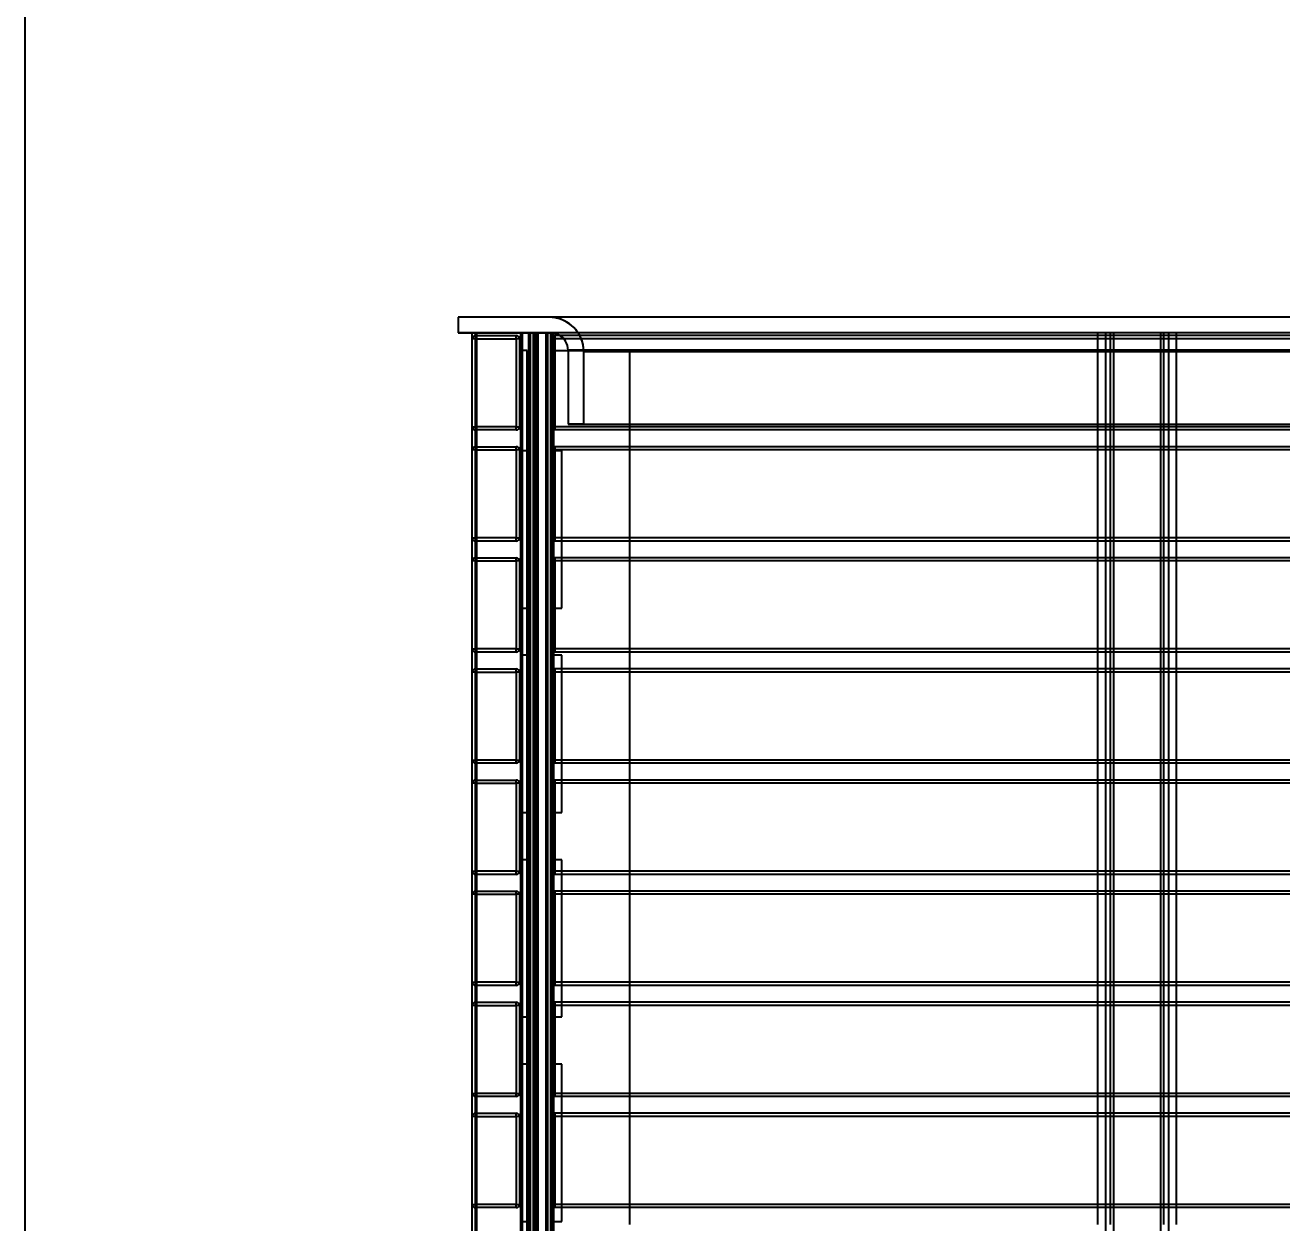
# Model space of a CAD drawing. Header units: millimetres. Extents: x 10366 to 13995, y 24552 to 29685.
# Drawn here: x 10366 to 11166, y 26357 to 27119 of the extents above; entities that cross this region are included whole.
import ezdxf

# ---------------------------------------------------------------- set-up
doc = ezdxf.new("R2010")
doc.units = ezdxf.units.MM
doc.header["$LTSCALE"] = 3
doc.layers.add('Default', color=7, linetype='Continuous')
doc.layers.add('Hidden_lines', color=7, linetype='Continuous')
doc.styles.get("Standard").update_dxf_attribs({"font": 'arial.ttf'})
doc.dimstyles.new('MATEUSZ', dxfattribs={"dimtxt": 35, "dimasz": 16, "dimexe": 0.18, "dimexo": 0.0625, "dimgap": 0.09, "dimtad": 0, "dimdec": 0, "dimdsep": 46, "dimtxsty": 'Standard', "dimblk": 'DOT', "dimcen": 0.09, "dimse1": 1, "dimse2": 1, "dimadec": 0, "dimazin": 0, "dimtfac": 1, "dimtdec": 0, "dimtofl": 0, "dimtmove": 0, "dimatfit": 3, "dimfxl": 1, "dimtolj": 1, "dimtzin": 0, "dimlwd": 9, "dimlwe": 9, "dimarcsym": 0})

# ---------------------------------------------------------------- blocks, each defined once
blk = doc.blocks.new('_Dot')
at = {"color": 0, "linetype": 'ByBlock', "lineweight": -2}
blk.add_line((-0.5, 0), (-1, 0), dxfattribs=at)
at = {"color": 0, "linetype": 'ByBlock', "const_width": 0.5}
blk.add_lwpolyline([(-0.25, 0, 1), (0.25, 0, 1)], format="xyb", close=True, dxfattribs=at)
blk = doc.blocks.new('*D25')
at = {"color": 0, "lineweight": 9, "transparency": 16777216}
for p, q in [((10657.56, 25812.31), (11209.82, 25812.31)), ((11863.56, 25812.31), (11311.3, 25812.31))]:
    blk.add_line(p, q, dxfattribs=at)
at = {"layer": 'Defpoints', "color": 0, "transparency": 16777216}
for p in [(10641.56, 26932.76), (11879.56, 26932.76), (11879.56, 25812.31)]:
    blk.add_point(p, dxfattribs=at)
at = {"color": 0, "lineweight": 9, "transparency": 16777216, "xscale": 16, "yscale": 16, "zscale": 16, "rotation": 180}
blk.add_blockref('_Dot', (10641.56, 25812.31), dxfattribs=at)
at = {"color": 0, "lineweight": 9, "transparency": 16777216, "xscale": 16, "yscale": 16, "zscale": 16}
blk.add_blockref('_Dot', (11879.56, 25812.31), dxfattribs=at)
at = {"color": 0, "transparency": 16777216, "insert": (11260.56, 25812.31), "char_height": 35, "attachment_point": 5}
blk.add_mtext('\\A1;1238', dxfattribs=at)

msp = doc.modelspace()

# ---------------------------------------------------------------- linework, layer by layer
msp.add_lwpolyline([(10366.2, 24552.48), (10366.2, 29684.64), (13995, 29684.64), (13995, 24552.48)], close=True)
at = {"layer": 'Default'}
for p, q in [((10641.56, 26932.76), (10641.56, 26922.76)), ((10699.56, 26932.76), (10641.56, 26932.76)), ((11879.56, 26932.76), (10641.56, 26932.76)), ((10641.56, 26932.76), (10641.56, 26922.76)), ((10699.56, 26932.76), (10641.56, 26932.76)), ((10641.56, 26922.76), (10652.06, 26922.76)), ((10641.56, 26922.76), (10652.06, 26922.76)), ((11879.56, 26922.76), (10641.56, 26922.76)), ((10650.56, 26072.76), (10650.56, 26922.76)), ((10652.56, 26072.76), (10652.56, 26922.76)), ((10698.56, 26072.76), (10698.56, 26922.76)), ((10700.56, 26072.76), (10700.56, 26922.76)), ((10702.57, 26920.59), (10702.57, 26922.76)), ((11818.02, 26921.09), (10703.09, 26921.09)), ((11048.56, 26921.09), (11048.56, 26922.76)), ((11056.58, 26921.09), (11056.58, 26922.76)), ((11090.54, 26921.09), (11090.54, 26922.76)), ((11098.56, 26921.09), (11098.56, 26922.76)), ((10701.06, 26919.09), (10701.06, 26863.09)), ((11818.02, 26919.09), (10703.09, 26919.09)), ((10703.09, 26919.09), (10703.09, 26863.09)), ((11818.02, 26863.09), (10703.09, 26863.09)), ((11818.02, 26861.09), (10703.09, 26861.09)), ((10750.56, 26861.09), (10750.56, 26850.43)), ((11048.56, 26850.43), (11048.56, 26861.09)), ((11056.58, 26850.43), (11056.58, 26861.09)), ((11090.54, 26850.43), (11090.54, 26861.09)), ((11098.56, 26850.43), (11098.56, 26861.09)), ((11818.02, 26850.43), (10703.09, 26850.43)), ((10701.06, 26848.43), (10701.06, 26792.43)), ((11818.02, 26848.43), (10703.09, 26848.43)), ((10703.09, 26848.43), (10703.09, 26792.43)), ((10702.57, 26779.33), (10702.57, 26791.05)), ((11818.02, 26792.43), (10703.09, 26792.43)), ((11818.02, 26790.43), (10703.09, 26790.43)), ((10707.58, 26779.78), (10707.58, 26790.43)), ((10750.56, 26790.43), (10750.56, 26779.78)), ((11048.56, 26779.78), (11048.56, 26790.43)), ((11056.58, 26779.78), (11056.58, 26790.43)), ((11090.54, 26779.78), (11090.54, 26790.43)), ((11098.56, 26779.78), (11098.56, 26790.43)), ((10701.06, 26777.78), (10701.06, 26721.78)), ((11818.02, 26779.78), (10703.09, 26779.78)), ((10703.09, 26777.78), (10703.09, 26721.78)), ((11818.02, 26777.78), (10703.09, 26777.78)), ((11818.02, 26721.78), (10703.09, 26721.78)), ((10707.58, 26717.76), (10700.56, 26717.76)), ((10702.57, 26708.7), (10702.57, 26717.76)), ((11818.02, 26719.78), (10703.09, 26719.78)), ((10707.58, 26709.12), (10707.58, 26717.76)), ((10750.56, 26719.78), (10750.56, 26709.12)), ((11048.56, 26709.12), (11048.56, 26719.78)), ((11056.58, 26709.12), (11056.58, 26719.78)), ((11090.54, 26709.12), (11090.54, 26719.78)), ((11098.56, 26709.12), (11098.56, 26719.78)), ((10701.06, 26707.12), (10701.06, 26651.12)), ((11818.02, 26709.12), (10703.09, 26709.12)), ((11818.02, 26707.12), (10703.09, 26707.12)), ((10703.09, 26707.12), (10703.09, 26651.12)), ((10702.57, 26638.07), (10702.57, 26649.78)), ((11818.02, 26651.12), (10703.09, 26651.12)), ((11818.02, 26649.12), (10703.09, 26649.12)), ((10707.58, 26638.46), (10707.58, 26649.12)), ((10750.56, 26649.12), (10750.56, 26638.46)), ((11048.56, 26638.46), (11048.56, 26649.12)), ((11056.58, 26638.46), (11056.58, 26649.12)), ((11090.54, 26638.46), (11090.54, 26649.12)), ((11098.56, 26638.46), (11098.56, 26649.12)), ((10701.06, 26636.46), (10701.06, 26580.46)), ((11818.02, 26638.46), (10703.09, 26638.46)), ((11818.02, 26636.46), (10703.09, 26636.46)), ((10703.09, 26636.46), (10703.09, 26580.46)), ((10702.57, 26567.43), (10702.57, 26579.15)), ((11818.02, 26580.46), (10703.09, 26580.46)), ((11818.02, 26578.46), (10703.09, 26578.46)), ((10707.58, 26567.8), (10707.58, 26578.46)), ((10750.56, 26578.46), (10750.56, 26567.8)), ((11048.56, 26567.8), (11048.56, 26578.46)), ((11056.58, 26567.8), (11056.58, 26578.46)), ((11090.54, 26567.8), (11090.54, 26578.46)), ((11098.56, 26567.8), (11098.56, 26578.46)), ((10701.06, 26565.8), (10701.06, 26509.8)), ((11818.02, 26567.8), (10703.09, 26567.8)), ((10703.09, 26565.8), (10703.09, 26509.8)), ((11818.02, 26565.8), (10703.09, 26565.8)), ((10702.57, 26496.8), (10702.57, 26508.52)), ((11818.02, 26509.8), (10703.09, 26509.8)), ((11818.02, 26507.8), (10703.09, 26507.8)), ((10707.58, 26497.14), (10707.58, 26507.8)), ((10750.56, 26507.8), (10750.56, 26497.14)), ((11048.56, 26497.14), (11048.56, 26507.8)), ((11056.58, 26497.14), (11056.58, 26507.8)), ((11090.54, 26497.14), (11090.54, 26507.8)), ((11098.56, 26497.14), (11098.56, 26507.8)), ((11818.02, 26497.14), (10703.09, 26497.14)), ((10701.06, 26495.14), (10701.06, 26439.14)), ((11818.02, 26495.14), (10703.09, 26495.14)), ((10703.09, 26495.14), (10703.09, 26439.14)), ((10702.57, 26426.17), (10702.57, 26437.89)), ((11818.02, 26439.14), (10703.09, 26439.14)), ((11818.02, 26437.14), (10703.09, 26437.14)), ((10707.58, 26426.48), (10707.58, 26437.14)), ((10750.56, 26437.14), (10750.56, 26426.48)), ((11048.56, 26426.48), (11048.56, 26437.14)), ((11056.58, 26426.48), (11056.58, 26437.14)), ((11090.54, 26426.48), (11090.54, 26437.14)), ((11098.56, 26426.48), (11098.56, 26437.14)), ((11818.02, 26426.48), (10703.09, 26426.48)), ((10701.06, 26424.48), (10701.06, 26368.48)), ((10703.09, 26424.48), (10703.09, 26368.48)), ((11818.02, 26424.48), (10703.09, 26424.48)), ((10702.57, 26357.76), (10702.57, 26367.26)), ((11818.02, 26368.48), (10703.09, 26368.48)), ((11818.02, 26366.48), (10703.09, 26366.48)), ((10707.58, 26357.76), (10707.58, 26366.48)), ((10750.56, 26366.48), (10750.56, 26355.82)), ((11048.56, 26355.82), (11048.56, 26366.48)), ((11056.58, 26355.82), (11056.58, 26366.48)), ((11090.54, 26355.82), (11090.54, 26366.48)), ((11098.56, 26355.82), (11098.56, 26366.48)), ((10700.56, 26357.76), (10707.58, 26357.76))]:
    msp.add_line(p, q, dxfattribs=at)
for points in [[(10702.82, 26932.52, 0), (10699.56, 26932.76, 0)], [(10706.38, 26921.09, 0), (10704.98, 26921.83, 0), (10703.53, 26922.35, 0), (10702.05, 26922.66, 0), (10700.56, 26922.76, 0)], [(10706.38, 26921.09, 0), (10704.98, 26921.83, 0), (10703.53, 26922.35, 0), (10702.05, 26922.66, 0), (10700.56, 26922.76, 0)], [(10701.06, 26919.09, 0), (10701.07, 26919.27, 0), (10701.09, 26919.46, 0), (10701.14, 26919.64, 0), (10701.2, 26919.83, 0), (10701.29, 26920.01, 0), (10701.39, 26920.19, 0), (10701.51, 26920.35, 0), (10701.65, 26920.51, 0), (10701.81, 26920.65, 0), (10701.98, 26920.77, 0), (10702.16, 26920.87, 0), (10702.34, 26920.95, 0), (10702.53, 26921.02, 0), (10702.72, 26921.06, 0), (10702.91, 26921.08, 0), (10703.09, 26921.09, 0)], [(10703.09, 26921.09, 0), (10703.09, 26921.09, 0), (10703.09, 26921.09, 0), (10703.09, 26921.09, 0), (10703.09, 26921.09, 0), (10703.09, 26921.09, 0), (10703.09, 26921.09, 0), (10703.09, 26921.09, 0), (10703.09, 26921.09, 0), (10703.09, 26921.09, 0), (10703.09, 26921.09, 0), (10703.09, 26921.09, 0), (10703.09, 26921.09, 0), (10703.09, 26921.09, 0), (10703.09, 26921.08, 0), (10703.09, 26921.03, 0), (10703.09, 26920.85, 0), (10703.09, 26919.09, 0)], [(10703.09, 26919.09, 0), (10701.06, 26919.09, 0)], [(10703.09, 26861.09, 0), (10702.91, 26861.1, 0), (10702.72, 26861.13, 0), (10702.53, 26861.17, 0), (10702.34, 26861.23, 0), (10702.16, 26861.32, 0), (10701.98, 26861.42, 0), (10701.81, 26861.54, 0), (10701.65, 26861.68, 0), (10701.51, 26861.83, 0), (10701.39, 26862, 0), (10701.29, 26862.17, 0), (10701.2, 26862.36, 0), (10701.14, 26862.54, 0), (10701.09, 26862.73, 0), (10701.07, 26862.91, 0), (10701.06, 26863.09, 0)], [(10701.06, 26863.09, 0), (10701.06, 26863.09, 0), (10701.06, 26863.09, 0), (10701.06, 26863.09, 0), (10701.06, 26863.09, 0), (10701.06, 26863.09, 0), (10701.06, 26863.09, 0), (10701.06, 26863.09, 0), (10701.06, 26863.09, 0), (10701.06, 26863.09, 0), (10701.06, 26863.09, 0), (10701.06, 26863.09, 0), (10701.06, 26863.09, 0), (10701.06, 26863.09, 0), (10701.07, 26863.09, 0), (10701.12, 26863.09, 0), (10701.31, 26863.09, 0), (10703.09, 26863.09, 0)], [(10703.09, 26863.09, 0), (10703.09, 26861.09, 0)], [(10701.06, 26848.43, 0), (10701.07, 26848.61, 0), (10701.09, 26848.8, 0), (10701.14, 26848.98, 0), (10701.2, 26849.17, 0), (10701.29, 26849.35, 0), (10701.39, 26849.53, 0), (10701.51, 26849.69, 0), (10701.65, 26849.85, 0), (10701.81, 26849.99, 0), (10701.98, 26850.11, 0), (10702.16, 26850.21, 0), (10702.34, 26850.29, 0), (10702.53, 26850.36, 0), (10702.72, 26850.4, 0), (10702.91, 26850.43, 0), (10703.09, 26850.43, 0)], [(10703.09, 26850.43, 0), (10703.09, 26850.43, 0), (10703.09, 26850.43, 0), (10703.09, 26850.43, 0), (10703.09, 26850.43, 0), (10703.09, 26850.43, 0), (10703.09, 26850.43, 0), (10703.09, 26850.43, 0), (10703.09, 26850.43, 0), (10703.09, 26850.43, 0), (10703.09, 26850.43, 0), (10703.09, 26850.43, 0), (10703.09, 26850.43, 0), (10703.09, 26850.43, 0), (10703.09, 26850.42, 0), (10703.09, 26850.38, 0), (10703.09, 26850.19, 0), (10703.09, 26848.43, 0)], [(10703.09, 26848.43, 0), (10701.06, 26848.43, 0)], [(10701.06, 26792.43, 0), (10701.06, 26792.43, 0), (10701.06, 26792.43, 0), (10701.06, 26792.43, 0), (10701.06, 26792.43, 0), (10701.06, 26792.43, 0), (10701.06, 26792.43, 0), (10701.06, 26792.43, 0), (10701.06, 26792.43, 0), (10701.06, 26792.43, 0), (10701.06, 26792.43, 0), (10701.06, 26792.43, 0), (10701.06, 26792.43, 0), (10701.06, 26792.43, 0), (10701.07, 26792.43, 0), (10701.12, 26792.43, 0), (10701.31, 26792.43, 0), (10703.09, 26792.43, 0)], [(10703.09, 26790.43, 0), (10702.91, 26790.44, 0), (10702.72, 26790.47, 0), (10702.53, 26790.51, 0), (10702.34, 26790.57, 0), (10702.16, 26790.66, 0), (10701.98, 26790.76, 0), (10701.81, 26790.88, 0), (10701.65, 26791.02, 0), (10701.51, 26791.17, 0), (10701.39, 26791.34, 0), (10701.29, 26791.52, 0), (10701.2, 26791.7, 0), (10701.14, 26791.88, 0), (10701.09, 26792.07, 0), (10701.07, 26792.25, 0), (10701.06, 26792.43, 0)], [(10703.09, 26792.43, 0), (10703.09, 26790.43, 0)], [(10701.06, 26777.78, 0), (10701.07, 26777.96, 0), (10701.09, 26778.14, 0), (10701.14, 26778.33, 0), (10701.2, 26778.51, 0), (10701.29, 26778.69, 0), (10701.39, 26778.87, 0), (10701.51, 26779.04, 0), (10701.65, 26779.19, 0), (10701.81, 26779.33, 0), (10701.98, 26779.45, 0), (10702.16, 26779.55, 0), (10702.34, 26779.64, 0), (10702.53, 26779.7, 0), (10702.72, 26779.74, 0), (10702.91, 26779.77, 0), (10703.09, 26779.78, 0)], [(10703.09, 26777.78, 0), (10701.06, 26777.78, 0)], [(10703.09, 26779.78, 0), (10703.09, 26779.78, 0), (10703.09, 26779.78, 0), (10703.09, 26779.78, 0), (10703.09, 26779.78, 0), (10703.09, 26779.78, 0), (10703.09, 26779.78, 0), (10703.09, 26779.78, 0), (10703.09, 26779.78, 0), (10703.09, 26779.78, 0), (10703.09, 26779.78, 0), (10703.09, 26779.78, 0), (10703.09, 26779.78, 0), (10703.09, 26779.77, 0), (10703.09, 26779.76, 0), (10703.09, 26779.72, 0), (10703.09, 26779.53, 0), (10703.09, 26777.78, 0)], [(10701.06, 26721.78, 0), (10701.06, 26721.78, 0), (10701.06, 26721.78, 0), (10701.06, 26721.78, 0), (10701.06, 26721.78, 0), (10701.06, 26721.78, 0), (10701.06, 26721.78, 0), (10701.06, 26721.78, 0), (10701.06, 26721.78, 0), (10701.06, 26721.78, 0), (10701.06, 26721.78, 0), (10701.06, 26721.78, 0), (10701.06, 26721.78, 0), (10701.06, 26721.78, 0), (10701.07, 26721.78, 0), (10701.12, 26721.78, 0), (10701.31, 26721.78, 0), (10703.09, 26721.78, 0)], [(10703.09, 26719.78, 0), (10702.91, 26719.78, 0), (10702.72, 26719.81, 0), (10702.53, 26719.85, 0), (10702.34, 26719.92, 0), (10702.16, 26720, 0), (10701.98, 26720.1, 0), (10701.81, 26720.22, 0), (10701.65, 26720.36, 0), (10701.51, 26720.52, 0), (10701.39, 26720.68, 0), (10701.29, 26720.86, 0), (10701.2, 26721.04, 0), (10701.14, 26721.23, 0), (10701.09, 26721.41, 0), (10701.07, 26721.6, 0), (10701.06, 26721.78, 0)], [(10703.09, 26721.78, 0), (10703.09, 26719.78, 0)], [(10701.06, 26707.12, 0), (10701.07, 26707.3, 0), (10701.09, 26707.48, 0), (10701.14, 26707.67, 0), (10701.2, 26707.85, 0), (10701.29, 26708.04, 0), (10701.39, 26708.21, 0), (10701.51, 26708.38, 0), (10701.65, 26708.53, 0), (10701.81, 26708.67, 0), (10701.98, 26708.79, 0), (10702.16, 26708.89, 0), (10702.34, 26708.98, 0), (10702.53, 26709.04, 0), (10702.72, 26709.08, 0), (10702.91, 26709.11, 0), (10703.09, 26709.12, 0)], [(10703.09, 26707.12, 0), (10701.06, 26707.12, 0)], [(10703.09, 26709.12, 0), (10703.09, 26709.12, 0), (10703.09, 26709.12, 0), (10703.09, 26709.12, 0), (10703.09, 26709.12, 0), (10703.09, 26709.12, 0), (10703.09, 26709.12, 0), (10703.09, 26709.12, 0), (10703.09, 26709.12, 0), (10703.09, 26709.12, 0), (10703.09, 26709.12, 0), (10703.09, 26709.12, 0), (10703.09, 26709.12, 0), (10703.09, 26709.11, 0), (10703.09, 26709.1, 0), (10703.09, 26709.06, 0), (10703.09, 26708.87, 0), (10703.09, 26707.12, 0)], [(10703.09, 26649.12, 0), (10702.91, 26649.13, 0), (10702.72, 26649.15, 0), (10702.53, 26649.19, 0), (10702.34, 26649.26, 0), (10702.16, 26649.34, 0), (10701.98, 26649.44, 0), (10701.81, 26649.56, 0), (10701.65, 26649.7, 0), (10701.51, 26649.86, 0), (10701.39, 26650.02, 0), (10701.29, 26650.2, 0), (10701.2, 26650.38, 0), (10701.14, 26650.57, 0), (10701.09, 26650.75, 0), (10701.07, 26650.94, 0), (10701.06, 26651.12, 0)], [(10701.06, 26651.12, 0), (10701.06, 26651.12, 0), (10701.06, 26651.12, 0), (10701.06, 26651.12, 0), (10701.06, 26651.12, 0), (10701.06, 26651.12, 0), (10701.06, 26651.12, 0), (10701.06, 26651.12, 0), (10701.06, 26651.12, 0), (10701.06, 26651.12, 0), (10701.06, 26651.12, 0), (10701.06, 26651.12, 0), (10701.06, 26651.12, 0), (10701.06, 26651.12, 0), (10701.07, 26651.12, 0), (10701.12, 26651.12, 0), (10701.31, 26651.12, 0), (10703.09, 26651.12, 0)], [(10703.09, 26651.12, 0), (10703.09, 26649.12, 0)], [(10701.06, 26636.46, 0), (10701.07, 26636.64, 0), (10701.09, 26636.82, 0), (10701.14, 26637.01, 0), (10701.2, 26637.19, 0), (10701.29, 26637.38, 0), (10701.39, 26637.55, 0), (10701.51, 26637.72, 0), (10701.65, 26637.87, 0), (10701.81, 26638.01, 0), (10701.98, 26638.13, 0), (10702.16, 26638.24, 0), (10702.34, 26638.32, 0), (10702.53, 26638.38, 0), (10702.72, 26638.43, 0), (10702.91, 26638.45, 0), (10703.09, 26638.46, 0)], [(10703.09, 26636.46, 0), (10701.06, 26636.46, 0)], [(10703.09, 26638.46, 0), (10703.09, 26638.46, 0), (10703.09, 26638.46, 0), (10703.09, 26638.46, 0), (10703.09, 26638.46, 0), (10703.09, 26638.46, 0), (10703.09, 26638.46, 0), (10703.09, 26638.46, 0), (10703.09, 26638.46, 0), (10703.09, 26638.46, 0), (10703.09, 26638.46, 0), (10703.09, 26638.46, 0), (10703.09, 26638.46, 0), (10703.09, 26638.46, 0), (10703.09, 26638.44, 0), (10703.09, 26638.4, 0), (10703.09, 26638.21, 0), (10703.09, 26636.46, 0)], [(10701.06, 26580.46, 0), (10701.06, 26580.46, 0), (10701.06, 26580.46, 0), (10701.06, 26580.46, 0), (10701.06, 26580.46, 0), (10701.06, 26580.46, 0), (10701.06, 26580.46, 0), (10701.06, 26580.46, 0), (10701.06, 26580.46, 0), (10701.06, 26580.46, 0), (10701.06, 26580.46, 0), (10701.06, 26580.46, 0), (10701.06, 26580.46, 0), (10701.06, 26580.46, 0), (10701.07, 26580.46, 0), (10701.12, 26580.46, 0), (10701.31, 26580.46, 0), (10703.09, 26580.46, 0)], [(10703.09, 26578.46, 0), (10702.91, 26578.47, 0), (10702.72, 26578.49, 0), (10702.53, 26578.54, 0), (10702.34, 26578.6, 0), (10702.16, 26578.68, 0), (10701.98, 26578.78, 0), (10701.81, 26578.91, 0), (10701.65, 26579.04, 0), (10701.51, 26579.2, 0), (10701.39, 26579.36, 0), (10701.29, 26579.54, 0), (10701.2, 26579.72, 0), (10701.14, 26579.91, 0), (10701.09, 26580.09, 0), (10701.07, 26580.28, 0), (10701.06, 26580.46, 0)], [(10703.09, 26580.46, 0), (10703.09, 26578.46, 0)], [(10701.06, 26565.8, 0), (10701.07, 26565.98, 0), (10701.09, 26566.16, 0), (10701.14, 26566.35, 0), (10701.2, 26566.54, 0), (10701.29, 26566.72, 0), (10701.39, 26566.89, 0), (10701.51, 26567.06, 0), (10701.65, 26567.21, 0), (10701.81, 26567.35, 0), (10701.98, 26567.47, 0), (10702.16, 26567.58, 0), (10702.34, 26567.66, 0), (10702.53, 26567.72, 0), (10702.72, 26567.77, 0), (10702.91, 26567.79, 0), (10703.09, 26567.8, 0)], [(10703.09, 26565.8, 0), (10701.06, 26565.8, 0)], [(10703.09, 26567.8, 0), (10703.09, 26567.8, 0), (10703.09, 26567.8, 0), (10703.09, 26567.8, 0), (10703.09, 26567.8, 0), (10703.09, 26567.8, 0), (10703.09, 26567.8, 0), (10703.09, 26567.8, 0), (10703.09, 26567.8, 0), (10703.09, 26567.8, 0), (10703.09, 26567.8, 0), (10703.09, 26567.8, 0), (10703.09, 26567.8, 0), (10703.09, 26567.79, 0), (10703.09, 26567.74, 0), (10703.09, 26567.55, 0), (10703.09, 26565.8, 0)], [(10701.06, 26509.8, 0), (10701.06, 26509.8, 0), (10701.06, 26509.8, 0), (10701.06, 26509.8, 0), (10701.06, 26509.8, 0), (10701.06, 26509.8, 0), (10701.06, 26509.8, 0), (10701.06, 26509.8, 0), (10701.06, 26509.8, 0), (10701.06, 26509.8, 0), (10701.06, 26509.8, 0), (10701.06, 26509.8, 0), (10701.06, 26509.8, 0), (10701.06, 26509.8, 0), (10701.07, 26509.8, 0), (10701.12, 26509.8, 0), (10701.31, 26509.8, 0), (10703.09, 26509.8, 0)], [(10703.09, 26507.8, 0), (10702.91, 26507.81, 0), (10702.72, 26507.83, 0), (10702.53, 26507.88, 0), (10702.34, 26507.94, 0), (10702.16, 26508.02, 0), (10701.98, 26508.13, 0), (10701.81, 26508.25, 0), (10701.65, 26508.39, 0), (10701.51, 26508.54, 0), (10701.39, 26508.71, 0), (10701.29, 26508.88, 0), (10701.2, 26509.06, 0), (10701.14, 26509.25, 0), (10701.09, 26509.44, 0), (10701.07, 26509.62, 0), (10701.06, 26509.8, 0)], [(10703.09, 26509.8, 0), (10703.09, 26507.8, 0)], [(10701.06, 26495.14, 0), (10701.07, 26495.32, 0), (10701.09, 26495.51, 0), (10701.14, 26495.69, 0), (10701.2, 26495.88, 0), (10701.29, 26496.06, 0), (10701.39, 26496.24, 0), (10701.51, 26496.4, 0), (10701.65, 26496.56, 0), (10701.81, 26496.69, 0), (10701.98, 26496.82, 0), (10702.16, 26496.92, 0), (10702.34, 26497, 0), (10702.53, 26497.06, 0), (10702.72, 26497.11, 0), (10702.91, 26497.13, 0), (10703.09, 26497.14, 0)], [(10703.09, 26497.14, 0), (10703.09, 26497.14, 0), (10703.09, 26497.14, 0), (10703.09, 26497.14, 0), (10703.09, 26497.14, 0), (10703.09, 26497.14, 0), (10703.09, 26497.14, 0), (10703.09, 26497.14, 0), (10703.09, 26497.14, 0), (10703.09, 26497.14, 0), (10703.09, 26497.14, 0), (10703.09, 26497.14, 0), (10703.09, 26497.14, 0), (10703.09, 26497.14, 0), (10703.09, 26497.13, 0), (10703.09, 26497.08, 0), (10703.09, 26496.9, 0), (10703.09, 26495.14, 0)], [(10703.09, 26495.14, 0), (10701.06, 26495.14, 0)], [(10703.09, 26437.14, 0), (10702.91, 26437.15, 0), (10702.72, 26437.18, 0), (10702.53, 26437.22, 0), (10702.34, 26437.28, 0), (10702.16, 26437.37, 0), (10701.98, 26437.47, 0), (10701.81, 26437.59, 0), (10701.65, 26437.73, 0), (10701.51, 26437.88, 0), (10701.39, 26438.05, 0), (10701.29, 26438.22, 0), (10701.2, 26438.41, 0), (10701.14, 26438.59, 0), (10701.09, 26438.78, 0), (10701.07, 26438.96, 0), (10701.06, 26439.14, 0)], [(10701.06, 26439.14, 0), (10701.06, 26439.14, 0), (10701.06, 26439.14, 0), (10701.06, 26439.14, 0), (10701.06, 26439.14, 0), (10701.06, 26439.14, 0), (10701.06, 26439.14, 0), (10701.06, 26439.14, 0), (10701.06, 26439.14, 0), (10701.06, 26439.14, 0), (10701.06, 26439.14, 0), (10701.06, 26439.14, 0), (10701.06, 26439.14, 0), (10701.06, 26439.14, 0), (10701.07, 26439.14, 0), (10701.12, 26439.14, 0), (10701.31, 26439.14, 0), (10703.09, 26439.14, 0)], [(10703.09, 26439.14, 0), (10703.09, 26437.14, 0)], [(10701.06, 26424.48, 0), (10701.07, 26424.66, 0), (10701.09, 26424.85, 0), (10701.14, 26425.03, 0), (10701.2, 26425.22, 0), (10701.29, 26425.4, 0), (10701.39, 26425.58, 0), (10701.51, 26425.74, 0), (10701.65, 26425.9, 0), (10701.81, 26426.04, 0), (10701.98, 26426.16, 0), (10702.16, 26426.26, 0), (10702.34, 26426.34, 0), (10702.53, 26426.41, 0), (10702.72, 26426.45, 0), (10702.91, 26426.48, 0), (10703.09, 26426.48, 0)], [(10703.09, 26426.48, 0), (10703.09, 26426.48, 0), (10703.09, 26426.48, 0), (10703.09, 26426.48, 0), (10703.09, 26426.48, 0), (10703.09, 26426.48, 0), (10703.09, 26426.48, 0), (10703.09, 26426.48, 0), (10703.09, 26426.48, 0), (10703.09, 26426.48, 0), (10703.09, 26426.48, 0), (10703.09, 26426.48, 0), (10703.09, 26426.48, 0), (10703.09, 26426.48, 0), (10703.09, 26426.47, 0), (10703.09, 26426.42, 0), (10703.09, 26426.24, 0), (10703.09, 26424.48, 0)], [(10703.09, 26424.48, 0), (10701.06, 26424.48, 0)], [(10703.09, 26366.48, 0), (10702.91, 26366.49, 0), (10702.72, 26366.52, 0), (10702.53, 26366.56, 0), (10702.34, 26366.62, 0), (10702.16, 26366.71, 0), (10701.98, 26366.81, 0), (10701.81, 26366.93, 0), (10701.65, 26367.07, 0), (10701.51, 26367.22, 0), (10701.39, 26367.39, 0), (10701.29, 26367.56, 0), (10701.2, 26367.75, 0), (10701.14, 26367.93, 0), (10701.09, 26368.12, 0), (10701.07, 26368.3, 0), (10701.06, 26368.48, 0)], [(10701.06, 26368.48, 0), (10701.06, 26368.48, 0), (10701.06, 26368.48, 0), (10701.06, 26368.48, 0), (10701.06, 26368.48, 0), (10701.06, 26368.48, 0), (10701.06, 26368.48, 0), (10701.06, 26368.48, 0), (10701.06, 26368.48, 0), (10701.06, 26368.48, 0), (10701.06, 26368.48, 0), (10701.06, 26368.48, 0), (10701.06, 26368.48, 0), (10701.06, 26368.48, 0), (10701.07, 26368.48, 0), (10701.12, 26368.48, 0), (10701.31, 26368.48, 0), (10703.09, 26368.48, 0)], [(10703.09, 26368.48, 0), (10703.09, 26366.48, 0)]]:
    msp.add_polyline3d(points, dxfattribs=at)
for centre, start, end in [((10652.56, 26919.09), 141.62121, 180), ((10652.56, 26863.09), 180, 211.142), ((10652.56, 26848.43), 141.00923, 180), ((10652.56, 26792.43), 180, 210.4736), ((10652.56, 26777.78), 140.33996, 180), ((10652.56, 26707.12), 139.74082, 180), ((10652.56, 26636.46), 139.1101, 180), ((10652.56, 26565.8), 138.52417, 180), ((10652.56, 26495.14), 137.93317, 180), ((10652.56, 26424.48), 137.36079, 180)]:
    msp.add_arc(centre, 2, start, end, dxfattribs=at)
at = {"layer": 'Hidden_lines'}
for p, q in [((10652.06, 26922.76), (10700.56, 26922.76)), ((10652.06, 26922.76), (10700.56, 26922.76)), ((10652.56, 26921.09), (10678.56, 26921.09)), ((10653.56, 26072.76), (10653.56, 26922.76)), ((10681.57, 26152.76), (10681.57, 26922.76)), ((10682.57, 26152.76), (10682.57, 26922.76)), ((10686.57, 26152.76), (10686.57, 26922.76)), ((10687.57, 26152.76), (10687.57, 26922.76)), ((10689.59, 26152.76), (10689.59, 26922.76)), ((10690.59, 26152.76), (10690.59, 26922.76)), ((10691.59, 26152.76), (10691.59, 26922.76)), ((10692.59, 26152.76), (10692.59, 26922.76)), ((10697.56, 26072.76), (10697.56, 26922.76)), ((10701.57, 26152.76), (10701.57, 26922.76)), ((11048.56, 26861.09), (11048.56, 26921.09)), ((11053.56, 26152.76), (11053.56, 26922.76)), ((11056.58, 26861.09), (11056.58, 26921.09)), ((11058.58, 26152.76), (11058.58, 26922.76)), ((11088.54, 26152.76), (11088.54, 26922.76)), ((11090.54, 26861.09), (11090.54, 26921.09)), ((11093.56, 26152.76), (11093.56, 26922.76)), ((11098.56, 26861.09), (11098.56, 26921.09)), ((10652.56, 26919.09), (10678.56, 26919.09)), ((10678.56, 26919.09), (10678.56, 26863.09)), ((10680.56, 26919.09), (10680.56, 26863.09)), ((10702.57, 26791.05), (10702.57, 26920.59)), ((10682.57, 26847.76), (10682.57, 26911.64)), ((10685.57, 26911.64), (10682.57, 26911.64)), ((10685.57, 26847.76), (10685.57, 26911.64)), ((10700.56, 26911.64), (10750.56, 26911.64)), ((10711.56, 26911.76), (10711.56, 26864.76)), ((11809.56, 26911.76), (10711.56, 26911.76)), ((10711.56, 26911.76), (10711.56, 26864.76)), ((10721.56, 26864.76), (10721.56, 26910.76)), ((10721.56, 26864.76), (10721.56, 26910.76)), ((11799.56, 26910.76), (10721.56, 26910.76)), ((10750.56, 26911.64), (10750.56, 26861.09)), ((10721.56, 26864.76), (10711.56, 26864.76)), ((10711.56, 26864.76), (11809.56, 26864.76)), ((10721.56, 26864.76), (10711.56, 26864.76)), ((10678.56, 26863.09), (10652.56, 26863.09)), ((10678.56, 26861.09), (10652.56, 26861.09)), ((10652.56, 26850.43), (10678.56, 26850.43)), ((10750.56, 26850.43), (10750.56, 26790.43)), ((11048.56, 26790.43), (11048.56, 26850.43)), ((11056.58, 26790.43), (11056.58, 26850.43)), ((11090.54, 26790.43), (11090.54, 26850.43)), ((11098.56, 26790.43), (11098.56, 26850.43)), ((10652.56, 26848.43), (10678.56, 26848.43)), ((10678.56, 26848.43), (10678.56, 26792.43)), ((10680.56, 26848.43), (10680.56, 26792.43)), ((10682.57, 26747.76), (10682.57, 26847.76)), ((10685.57, 26847.76), (10682.57, 26847.76)), ((10685.57, 26747.76), (10685.57, 26847.76)), ((10707.58, 26847.76), (10700.56, 26847.76)), ((10707.58, 26790.43), (10707.58, 26847.76)), ((10678.56, 26792.43), (10652.56, 26792.43)), ((10678.56, 26790.43), (10652.56, 26790.43)), ((10652.56, 26779.78), (10678.56, 26779.78)), ((10652.56, 26777.78), (10678.56, 26777.78)), ((10678.56, 26777.78), (10678.56, 26721.78)), ((10680.56, 26777.78), (10680.56, 26721.78)), ((10702.57, 26717.76), (10702.57, 26779.33)), ((10707.58, 26747.76), (10707.58, 26779.78)), ((10750.56, 26779.78), (10750.56, 26719.78)), ((11048.56, 26719.78), (11048.56, 26779.78)), ((11056.58, 26719.78), (11056.58, 26779.78)), ((11090.54, 26719.78), (11090.54, 26779.78)), ((11098.56, 26719.78), (11098.56, 26779.78)), ((10682.57, 26717.76), (10682.57, 26747.76)), ((10682.57, 26747.76), (10685.57, 26747.76)), ((10685.57, 26717.76), (10685.57, 26747.76)), ((10700.56, 26747.76), (10707.58, 26747.76)), ((10678.56, 26721.78), (10652.56, 26721.78)), ((10678.56, 26719.78), (10652.56, 26719.78)), ((10685.57, 26717.76), (10682.57, 26717.76)), ((10682.57, 26617.76), (10682.57, 26717.76)), ((10685.57, 26617.76), (10685.57, 26717.76)), ((10652.56, 26709.12), (10678.56, 26709.12)), ((10652.56, 26707.12), (10678.56, 26707.12)), ((10678.56, 26707.12), (10678.56, 26651.12)), ((10680.56, 26707.12), (10680.56, 26651.12)), ((10702.57, 26649.78), (10702.57, 26708.7)), ((10707.58, 26649.12), (10707.58, 26709.12)), ((10750.56, 26709.12), (10750.56, 26649.12)), ((11048.56, 26649.12), (11048.56, 26709.12)), ((11056.58, 26649.12), (11056.58, 26709.12)), ((11090.54, 26649.12), (11090.54, 26709.12)), ((11098.56, 26649.12), (11098.56, 26709.12)), ((10678.56, 26651.12), (10652.56, 26651.12)), ((10678.56, 26649.12), (10652.56, 26649.12)), ((10652.56, 26638.46), (10678.56, 26638.46)), ((10652.56, 26636.46), (10678.56, 26636.46)), ((10678.56, 26636.46), (10678.56, 26580.46)), ((10680.56, 26636.46), (10680.56, 26580.46)), ((10702.57, 26579.15), (10702.57, 26638.07)), ((10707.58, 26617.76), (10707.58, 26638.46)), ((10750.56, 26638.46), (10750.56, 26578.46)), ((11048.56, 26578.46), (11048.56, 26638.46)), ((11056.58, 26578.46), (11056.58, 26638.46)), ((11090.54, 26578.46), (11090.54, 26638.46)), ((11098.56, 26578.46), (11098.56, 26638.46)), ((10682.57, 26587.76), (10682.57, 26617.76)), ((10682.57, 26617.76), (10685.57, 26617.76)), ((10685.57, 26587.76), (10685.57, 26617.76)), ((10700.56, 26617.76), (10707.58, 26617.76)), ((10682.57, 26487.76), (10682.57, 26587.76)), ((10685.57, 26587.76), (10682.57, 26587.76)), ((10685.57, 26487.76), (10685.57, 26587.76)), ((10707.58, 26587.76), (10700.56, 26587.76)), ((10707.58, 26578.46), (10707.58, 26587.76)), ((10678.56, 26580.46), (10652.56, 26580.46)), ((10678.56, 26578.46), (10652.56, 26578.46)), ((10652.56, 26567.8), (10678.56, 26567.8)), ((10652.56, 26565.8), (10678.56, 26565.8)), ((10678.56, 26565.8), (10678.56, 26509.8)), ((10680.56, 26565.8), (10680.56, 26509.8)), ((10702.57, 26508.52), (10702.57, 26567.43)), ((10707.58, 26507.8), (10707.58, 26567.8)), ((10750.56, 26567.8), (10750.56, 26507.8)), ((11048.56, 26507.8), (11048.56, 26567.8)), ((11056.58, 26507.8), (11056.58, 26567.8)), ((11090.54, 26507.8), (11090.54, 26567.8)), ((11098.56, 26507.8), (11098.56, 26567.8)), ((10678.56, 26509.8), (10652.56, 26509.8)), ((10678.56, 26507.8), (10652.56, 26507.8)), ((10652.56, 26497.14), (10678.56, 26497.14)), ((10707.58, 26487.76), (10707.58, 26497.14)), ((10750.56, 26497.14), (10750.56, 26437.14)), ((11048.56, 26437.14), (11048.56, 26497.14)), ((11056.58, 26437.14), (11056.58, 26497.14)), ((11090.54, 26437.14), (11090.54, 26497.14)), ((11098.56, 26437.14), (11098.56, 26497.14)), ((10652.56, 26495.14), (10678.56, 26495.14)), ((10678.56, 26495.14), (10678.56, 26439.14)), ((10680.56, 26495.14), (10680.56, 26439.14)), ((10702.57, 26437.89), (10702.57, 26496.8)), ((10682.57, 26457.76), (10682.57, 26487.76)), ((10682.57, 26487.76), (10685.57, 26487.76)), ((10685.57, 26457.76), (10685.57, 26487.76)), ((10700.56, 26487.76), (10707.58, 26487.76)), ((10682.57, 26357.76), (10682.57, 26457.76)), ((10685.57, 26457.76), (10682.57, 26457.76)), ((10685.57, 26357.76), (10685.57, 26457.76)), ((10707.58, 26457.76), (10700.56, 26457.76)), ((10707.58, 26437.14), (10707.58, 26457.76)), ((10678.56, 26439.14), (10652.56, 26439.14)), ((10678.56, 26437.14), (10652.56, 26437.14)), ((10652.56, 26426.48), (10678.56, 26426.48)), ((10702.57, 26367.26), (10702.57, 26426.17)), ((10707.58, 26366.48), (10707.58, 26426.48)), ((10750.56, 26426.48), (10750.56, 26366.48)), ((11048.56, 26366.48), (11048.56, 26426.48)), ((11056.58, 26366.48), (11056.58, 26426.48)), ((11090.54, 26366.48), (11090.54, 26426.48)), ((11098.56, 26366.48), (11098.56, 26426.48)), ((10652.56, 26424.48), (10678.56, 26424.48)), ((10678.56, 26424.48), (10678.56, 26368.48)), ((10680.56, 26424.48), (10680.56, 26368.48)), ((10678.56, 26368.48), (10652.56, 26368.48)), ((10678.56, 26366.48), (10652.56, 26366.48)), ((10682.57, 26327.76), (10682.57, 26357.76)), ((10682.57, 26357.76), (10685.57, 26357.76)), ((10685.57, 26327.76), (10685.57, 26357.76)), ((10702.57, 26296.63), (10702.57, 26357.76))]:
    msp.add_line(p, q, dxfattribs=at)
for points in [[(10721.56, 26910.76, 0), (10721.4, 26913.42, 0), (10720.93, 26915.99, 0), (10720.18, 26918.42, 0), (10719.2, 26920.67, 0), (10718.03, 26922.72, 0), (10716.69, 26924.56, 0), (10715.24, 26926.19, 0), (10713.68, 26927.63, 0), (10712.06, 26928.87, 0), (10710.36, 26929.92, 0), (10708.62, 26930.81, 0), (10706.85, 26931.52, 0), (10703.23, 26932.45, 0), (10699.56, 26932.76, 0)], [(10721.56, 26910.76, 0), (10721.43, 26913.12, 0), (10721.06, 26915.43, 0), (10720.46, 26917.63, 0), (10719.66, 26919.7, 0), (10718.7, 26921.61, 0), (10717.59, 26923.36, 0), (10716.38, 26924.94, 0), (10715.07, 26926.37, 0), (10712.24, 26928.74, 0), (10709.2, 26930.53, 0), (10706.04, 26931.78, 0), (10702.82, 26932.52, 0)], [(10678.56, 26919.09, 0), (10678.56, 26921.09, 0)], [(10711.56, 26911.76, 0), (10711.44, 26913.34, 0), (10711.11, 26914.85, 0), (10710.6, 26916.25, 0), (10709.94, 26917.51, 0), (10709.16, 26918.62, 0), (10708.3, 26919.58, 0), (10707.36, 26920.4, 0), (10706.38, 26921.09, 0)], [(10711.56, 26911.76, 0), (10711.44, 26913.34, 0), (10711.11, 26914.85, 0), (10710.6, 26916.25, 0), (10709.94, 26917.51, 0), (10709.16, 26918.62, 0), (10708.3, 26919.58, 0), (10707.36, 26920.4, 0), (10706.38, 26921.09, 0)], [(10652.56, 26919.09, 0), (10650.56, 26919.09, 0)], [(10680.56, 26919.09, 0), (10680.56, 26919.09, 0), (10680.56, 26919.09, 0), (10680.56, 26919.09, 0), (10680.56, 26919.09, 0), (10680.56, 26919.09, 0), (10680.56, 26919.09, 0), (10680.56, 26919.09, 0), (10680.56, 26919.09, 0), (10680.56, 26919.09, 0), (10680.56, 26919.09, 0), (10680.56, 26919.09, 0), (10680.56, 26919.09, 0), (10680.54, 26919.09, 0), (10680.5, 26919.09, 0), (10680.31, 26919.09, 0), (10678.56, 26919.09, 0)], [(10650.56, 26863.09, 0), (10650.56, 26863.09, 0), (10650.56, 26863.09, 0), (10650.56, 26863.09, 0), (10650.56, 26863.09, 0), (10650.56, 26863.09, 0), (10650.56, 26863.09, 0), (10650.56, 26863.09, 0), (10650.56, 26863.09, 0), (10650.56, 26863.09, 0), (10650.56, 26863.09, 0), (10650.56, 26863.09, 0), (10650.56, 26863.09, 0), (10650.56, 26863.09, 0), (10650.57, 26863.09, 0), (10650.62, 26863.09, 0), (10650.81, 26863.09, 0), (10652.56, 26863.09, 0)], [(10678.56, 26861.09, 0), (10678.56, 26861.09, 0), (10678.56, 26861.09, 0), (10678.56, 26861.09, 0), (10678.56, 26861.09, 0), (10678.56, 26861.09, 0), (10678.56, 26861.09, 0), (10678.56, 26861.09, 0), (10678.56, 26861.09, 0), (10678.56, 26861.09, 0), (10678.56, 26861.09, 0), (10678.56, 26861.09, 0), (10678.56, 26861.1, 0), (10678.56, 26861.11, 0), (10678.56, 26861.15, 0), (10678.56, 26861.34, 0), (10678.56, 26863.09, 0)], [(10678.56, 26863.09, 0), (10680.56, 26863.09, 0)], [(10678.56, 26848.43, 0), (10678.56, 26850.43, 0)], [(10652.56, 26848.43, 0), (10650.56, 26848.43, 0)], [(10680.56, 26848.43, 0), (10680.56, 26848.43, 0), (10680.56, 26848.43, 0), (10680.56, 26848.43, 0), (10680.56, 26848.43, 0), (10680.56, 26848.43, 0), (10680.56, 26848.43, 0), (10680.56, 26848.43, 0), (10680.56, 26848.43, 0), (10680.56, 26848.43, 0), (10680.56, 26848.43, 0), (10680.56, 26848.43, 0), (10680.56, 26848.43, 0), (10680.54, 26848.43, 0), (10680.5, 26848.43, 0), (10680.31, 26848.43, 0), (10678.56, 26848.43, 0)], [(10650.56, 26792.43, 0), (10650.56, 26792.43, 0), (10650.56, 26792.43, 0), (10650.56, 26792.43, 0), (10650.56, 26792.43, 0), (10650.56, 26792.43, 0), (10650.56, 26792.43, 0), (10650.56, 26792.43, 0), (10650.56, 26792.43, 0), (10650.56, 26792.43, 0), (10650.56, 26792.43, 0), (10650.56, 26792.43, 0), (10650.56, 26792.43, 0), (10650.56, 26792.43, 0), (10650.57, 26792.43, 0), (10650.62, 26792.43, 0), (10650.81, 26792.43, 0), (10652.56, 26792.43, 0)], [(10678.56, 26790.43, 0), (10678.56, 26790.43, 0), (10678.56, 26790.43, 0), (10678.56, 26790.43, 0), (10678.56, 26790.43, 0), (10678.56, 26790.43, 0), (10678.56, 26790.43, 0), (10678.56, 26790.43, 0), (10678.56, 26790.43, 0), (10678.56, 26790.43, 0), (10678.56, 26790.43, 0), (10678.56, 26790.43, 0), (10678.56, 26790.44, 0), (10678.56, 26790.44, 0), (10678.56, 26790.45, 0), (10678.56, 26790.49, 0), (10678.56, 26790.68, 0), (10678.56, 26792.43, 0)], [(10678.56, 26792.43, 0), (10680.56, 26792.43, 0)], [(10652.56, 26777.78, 0), (10650.56, 26777.78, 0)], [(10678.56, 26777.78, 0), (10678.56, 26779.78, 0)], [(10680.56, 26777.78, 0), (10680.56, 26777.78, 0), (10680.56, 26777.78, 0), (10680.56, 26777.78, 0), (10680.56, 26777.78, 0), (10680.56, 26777.78, 0), (10680.56, 26777.78, 0), (10680.56, 26777.78, 0), (10680.56, 26777.78, 0), (10680.56, 26777.78, 0), (10680.56, 26777.78, 0), (10680.56, 26777.78, 0), (10680.56, 26777.78, 0), (10680.54, 26777.78, 0), (10680.5, 26777.78, 0), (10680.31, 26777.78, 0), (10678.56, 26777.78, 0)], [(10650.56, 26721.78, 0), (10650.56, 26721.78, 0), (10650.56, 26721.78, 0), (10650.56, 26721.78, 0), (10650.56, 26721.78, 0), (10650.56, 26721.78, 0), (10650.56, 26721.78, 0), (10650.56, 26721.78, 0), (10650.56, 26721.78, 0), (10650.56, 26721.78, 0), (10650.56, 26721.78, 0), (10650.56, 26721.78, 0), (10650.56, 26721.78, 0), (10650.56, 26721.78, 0), (10650.57, 26721.78, 0), (10650.62, 26721.78, 0), (10650.81, 26721.78, 0), (10652.56, 26721.78, 0)], [(10678.56, 26719.78, 0), (10678.56, 26719.78, 0), (10678.56, 26719.78, 0), (10678.56, 26719.78, 0), (10678.56, 26719.78, 0), (10678.56, 26719.78, 0), (10678.56, 26719.78, 0), (10678.56, 26719.78, 0), (10678.56, 26719.78, 0), (10678.56, 26719.78, 0), (10678.56, 26719.78, 0), (10678.56, 26719.78, 0), (10678.56, 26719.78, 0), (10678.56, 26719.79, 0), (10678.56, 26719.83, 0), (10678.56, 26720.02, 0), (10678.56, 26721.78, 0)], [(10678.56, 26721.78, 0), (10680.56, 26721.78, 0)], [(10652.56, 26707.12, 0), (10650.56, 26707.12, 0)], [(10678.56, 26707.12, 0), (10678.56, 26709.12, 0)], [(10680.56, 26707.12, 0), (10680.56, 26707.12, 0), (10680.56, 26707.12, 0), (10680.56, 26707.12, 0), (10680.56, 26707.12, 0), (10680.56, 26707.12, 0), (10680.56, 26707.12, 0), (10680.56, 26707.12, 0), (10680.56, 26707.12, 0), (10680.56, 26707.12, 0), (10680.56, 26707.12, 0), (10680.56, 26707.12, 0), (10680.56, 26707.12, 0), (10680.54, 26707.12, 0), (10680.5, 26707.12, 0), (10680.31, 26707.12, 0), (10678.56, 26707.12, 0)], [(10650.56, 26651.12, 0), (10650.56, 26651.12, 0), (10650.56, 26651.12, 0), (10650.56, 26651.12, 0), (10650.56, 26651.12, 0), (10650.56, 26651.12, 0), (10650.56, 26651.12, 0), (10650.56, 26651.12, 0), (10650.56, 26651.12, 0), (10650.56, 26651.12, 0), (10650.56, 26651.12, 0), (10650.56, 26651.12, 0), (10650.56, 26651.12, 0), (10650.56, 26651.12, 0), (10650.57, 26651.12, 0), (10650.62, 26651.12, 0), (10650.81, 26651.12, 0), (10652.56, 26651.12, 0)], [(10678.56, 26649.12, 0), (10678.56, 26649.12, 0), (10678.56, 26649.12, 0), (10678.56, 26649.12, 0), (10678.56, 26649.12, 0), (10678.56, 26649.12, 0), (10678.56, 26649.12, 0), (10678.56, 26649.12, 0), (10678.56, 26649.12, 0), (10678.56, 26649.12, 0), (10678.56, 26649.12, 0), (10678.56, 26649.12, 0), (10678.56, 26649.12, 0), (10678.56, 26649.12, 0), (10678.56, 26649.13, 0), (10678.56, 26649.18, 0), (10678.56, 26649.36, 0), (10678.56, 26651.12, 0)], [(10678.56, 26651.12, 0), (10680.56, 26651.12, 0)], [(10652.56, 26636.46, 0), (10650.56, 26636.46, 0)], [(10678.56, 26636.46, 0), (10678.56, 26638.46, 0)], [(10680.56, 26636.46, 0), (10680.56, 26636.46, 0), (10680.56, 26636.46, 0), (10680.56, 26636.46, 0), (10680.56, 26636.46, 0), (10680.56, 26636.46, 0), (10680.56, 26636.46, 0), (10680.56, 26636.46, 0), (10680.56, 26636.46, 0), (10680.56, 26636.46, 0), (10680.56, 26636.46, 0), (10680.56, 26636.46, 0), (10680.56, 26636.46, 0), (10680.54, 26636.46, 0), (10680.5, 26636.46, 0), (10680.31, 26636.46, 0), (10678.56, 26636.46, 0)], [(10650.56, 26580.46, 0), (10650.56, 26580.46, 0), (10650.56, 26580.46, 0), (10650.56, 26580.46, 0), (10650.56, 26580.46, 0), (10650.56, 26580.46, 0), (10650.56, 26580.46, 0), (10650.56, 26580.46, 0), (10650.56, 26580.46, 0), (10650.56, 26580.46, 0), (10650.56, 26580.46, 0), (10650.56, 26580.46, 0), (10650.56, 26580.46, 0), (10650.56, 26580.46, 0), (10650.57, 26580.46, 0), (10650.62, 26580.46, 0), (10650.81, 26580.46, 0), (10652.56, 26580.46, 0)], [(10678.56, 26580.46, 0), (10680.56, 26580.46, 0)], [(10678.56, 26578.46, 0), (10678.56, 26578.46, 0), (10678.56, 26578.46, 0), (10678.56, 26578.46, 0), (10678.56, 26578.46, 0), (10678.56, 26578.46, 0), (10678.56, 26578.46, 0), (10678.56, 26578.46, 0), (10678.56, 26578.46, 0), (10678.56, 26578.46, 0), (10678.56, 26578.46, 0), (10678.56, 26578.46, 0), (10678.56, 26578.46, 0), (10678.56, 26578.47, 0), (10678.56, 26578.52, 0), (10678.56, 26578.71, 0), (10678.56, 26580.46, 0)], [(10652.56, 26565.8, 0), (10650.56, 26565.8, 0)], [(10678.56, 26565.8, 0), (10678.56, 26567.8, 0)], [(10680.56, 26565.8, 0), (10680.56, 26565.8, 0), (10680.56, 26565.8, 0), (10680.56, 26565.8, 0), (10680.56, 26565.8, 0), (10680.56, 26565.8, 0), (10680.56, 26565.8, 0), (10680.56, 26565.8, 0), (10680.56, 26565.8, 0), (10680.56, 26565.8, 0), (10680.56, 26565.8, 0), (10680.56, 26565.8, 0), (10680.56, 26565.8, 0), (10680.54, 26565.8, 0), (10680.5, 26565.8, 0), (10680.31, 26565.8, 0), (10678.56, 26565.8, 0)], [(10650.56, 26509.8, 0), (10650.56, 26509.8, 0), (10650.56, 26509.8, 0), (10650.56, 26509.8, 0), (10650.56, 26509.8, 0), (10650.56, 26509.8, 0), (10650.56, 26509.8, 0), (10650.56, 26509.8, 0), (10650.56, 26509.8, 0), (10650.56, 26509.8, 0), (10650.56, 26509.8, 0), (10650.56, 26509.8, 0), (10650.56, 26509.8, 0), (10650.56, 26509.8, 0), (10650.57, 26509.8, 0), (10650.62, 26509.8, 0), (10650.81, 26509.8, 0), (10652.56, 26509.8, 0)], [(10678.56, 26507.8, 0), (10678.56, 26507.8, 0), (10678.56, 26507.8, 0), (10678.56, 26507.8, 0), (10678.56, 26507.8, 0), (10678.56, 26507.8, 0), (10678.56, 26507.8, 0), (10678.56, 26507.8, 0), (10678.56, 26507.8, 0), (10678.56, 26507.8, 0), (10678.56, 26507.8, 0), (10678.56, 26507.8, 0), (10678.56, 26507.8, 0), (10678.56, 26507.81, 0), (10678.56, 26507.86, 0), (10678.56, 26508.05, 0), (10678.56, 26509.8, 0)], [(10678.56, 26509.8, 0), (10680.56, 26509.8, 0)], [(10678.56, 26495.14, 0), (10678.56, 26497.14, 0)], [(10652.56, 26495.14, 0), (10650.56, 26495.14, 0)], [(10680.56, 26495.14, 0), (10680.56, 26495.14, 0), (10680.56, 26495.14, 0), (10680.56, 26495.14, 0), (10680.56, 26495.14, 0), (10680.56, 26495.14, 0), (10680.56, 26495.14, 0), (10680.56, 26495.14, 0), (10680.56, 26495.14, 0), (10680.56, 26495.14, 0), (10680.56, 26495.14, 0), (10680.56, 26495.14, 0), (10680.56, 26495.14, 0), (10680.54, 26495.14, 0), (10680.5, 26495.14, 0), (10680.31, 26495.14, 0), (10678.56, 26495.14, 0)], [(10650.56, 26439.14, 0), (10650.56, 26439.14, 0), (10650.56, 26439.14, 0), (10650.56, 26439.14, 0), (10650.56, 26439.14, 0), (10650.56, 26439.14, 0), (10650.56, 26439.14, 0), (10650.56, 26439.14, 0), (10650.56, 26439.14, 0), (10650.56, 26439.14, 0), (10650.56, 26439.14, 0), (10650.56, 26439.14, 0), (10650.56, 26439.14, 0), (10650.56, 26439.14, 0), (10650.57, 26439.14, 0), (10650.62, 26439.14, 0), (10650.81, 26439.14, 0), (10652.56, 26439.14, 0)], [(10678.56, 26439.14, 0), (10680.56, 26439.14, 0)], [(10678.56, 26437.14, 0), (10678.56, 26437.14, 0), (10678.56, 26437.14, 0), (10678.56, 26437.14, 0), (10678.56, 26437.14, 0), (10678.56, 26437.14, 0), (10678.56, 26437.14, 0), (10678.56, 26437.14, 0), (10678.56, 26437.14, 0), (10678.56, 26437.14, 0), (10678.56, 26437.14, 0), (10678.56, 26437.14, 0), (10678.56, 26437.15, 0), (10678.56, 26437.16, 0), (10678.56, 26437.2, 0), (10678.56, 26437.39, 0), (10678.56, 26439.14, 0)], [(10678.56, 26424.48, 0), (10678.56, 26426.48, 0)], [(10652.56, 26424.48, 0), (10650.56, 26424.48, 0)], [(10680.56, 26424.48, 0), (10680.56, 26424.48, 0), (10680.56, 26424.48, 0), (10680.56, 26424.48, 0), (10680.56, 26424.48, 0), (10680.56, 26424.48, 0), (10680.56, 26424.48, 0), (10680.56, 26424.48, 0), (10680.56, 26424.48, 0), (10680.56, 26424.48, 0), (10680.56, 26424.48, 0), (10680.56, 26424.48, 0), (10680.56, 26424.48, 0), (10680.54, 26424.48, 0), (10680.5, 26424.48, 0), (10680.31, 26424.48, 0), (10678.56, 26424.48, 0)], [(10650.56, 26368.48, 0), (10650.56, 26368.48, 0), (10650.56, 26368.48, 0), (10650.56, 26368.48, 0), (10650.56, 26368.48, 0), (10650.56, 26368.48, 0), (10650.56, 26368.48, 0), (10650.56, 26368.48, 0), (10650.56, 26368.48, 0), (10650.56, 26368.48, 0), (10650.56, 26368.48, 0), (10650.56, 26368.48, 0), (10650.56, 26368.48, 0), (10650.56, 26368.48, 0), (10650.57, 26368.48, 0), (10650.62, 26368.48, 0), (10650.81, 26368.48, 0), (10652.56, 26368.48, 0)], [(10678.56, 26366.48, 0), (10678.56, 26366.48, 0), (10678.56, 26366.48, 0), (10678.56, 26366.48, 0), (10678.56, 26366.48, 0), (10678.56, 26366.48, 0), (10678.56, 26366.48, 0), (10678.56, 26366.48, 0), (10678.56, 26366.48, 0), (10678.56, 26366.48, 0), (10678.56, 26366.48, 0), (10678.56, 26366.48, 0), (10678.56, 26366.48, 0), (10678.56, 26366.49, 0), (10678.56, 26366.5, 0), (10678.56, 26366.54, 0), (10678.56, 26366.73, 0), (10678.56, 26368.48, 0)], [(10678.56, 26368.48, 0), (10680.56, 26368.48, 0)]]:
    msp.add_polyline3d(points, dxfattribs=at)
for centre, start, end in [((10652.56, 26919.09), 90, 141.62121), ((10678.56, 26919.09), 0, 90), ((10652.56, 26863.09), 211.142, 270), ((10678.56, 26863.09), 270, 0), ((10652.56, 26848.43), 90, 141.00923), ((10678.56, 26848.43), 0, 90), ((10652.56, 26792.43), 210.4736, 270), ((10678.56, 26792.43), 270, 0), ((10652.56, 26777.78), 90, 140.33996), ((10678.56, 26777.78), 0, 90), ((10652.56, 26721.78), 180, 270), ((10678.56, 26721.78), 270, 0), ((10652.56, 26707.12), 90, 139.74082), ((10678.56, 26707.12), 0, 90), ((10652.56, 26651.12), 180, 270), ((10678.56, 26651.12), 270, 0), ((10652.56, 26636.46), 90, 139.1101), ((10678.56, 26636.46), 0, 90), ((10652.56, 26580.46), 180, 270), ((10678.56, 26580.46), 270, 0), ((10652.56, 26565.8), 90, 138.52417), ((10678.56, 26565.8), 0, 90), ((10652.56, 26509.8), 180, 270), ((10678.56, 26509.8), 270, 0), ((10652.56, 26495.14), 90, 137.93317), ((10678.56, 26495.14), 0, 90), ((10652.56, 26439.14), 180, 270), ((10678.56, 26439.14), 270, 0), ((10652.56, 26424.48), 90, 137.36079), ((10678.56, 26424.48), 0, 90), ((10652.56, 26368.48), 180, 270), ((10678.56, 26368.48), 270, 0)]:
    msp.add_arc(centre, 2, start, end, dxfattribs=at)

# ---------------------------------------------------------------- dimensions: what is measured, and where the dimension line sits
dim = msp.add_linear_dim(base=(11879.56, 25812.31), p1=(10641.56, 26932.76), p2=(11879.56, 26932.76), dimstyle='MATEUSZ')
dim.commit()
dim.dimension.update_dxf_attribs({"geometry": '*D25', "text_midpoint": (11260.56, 25812.31)})

doc.saveas('drawing.dxf')
